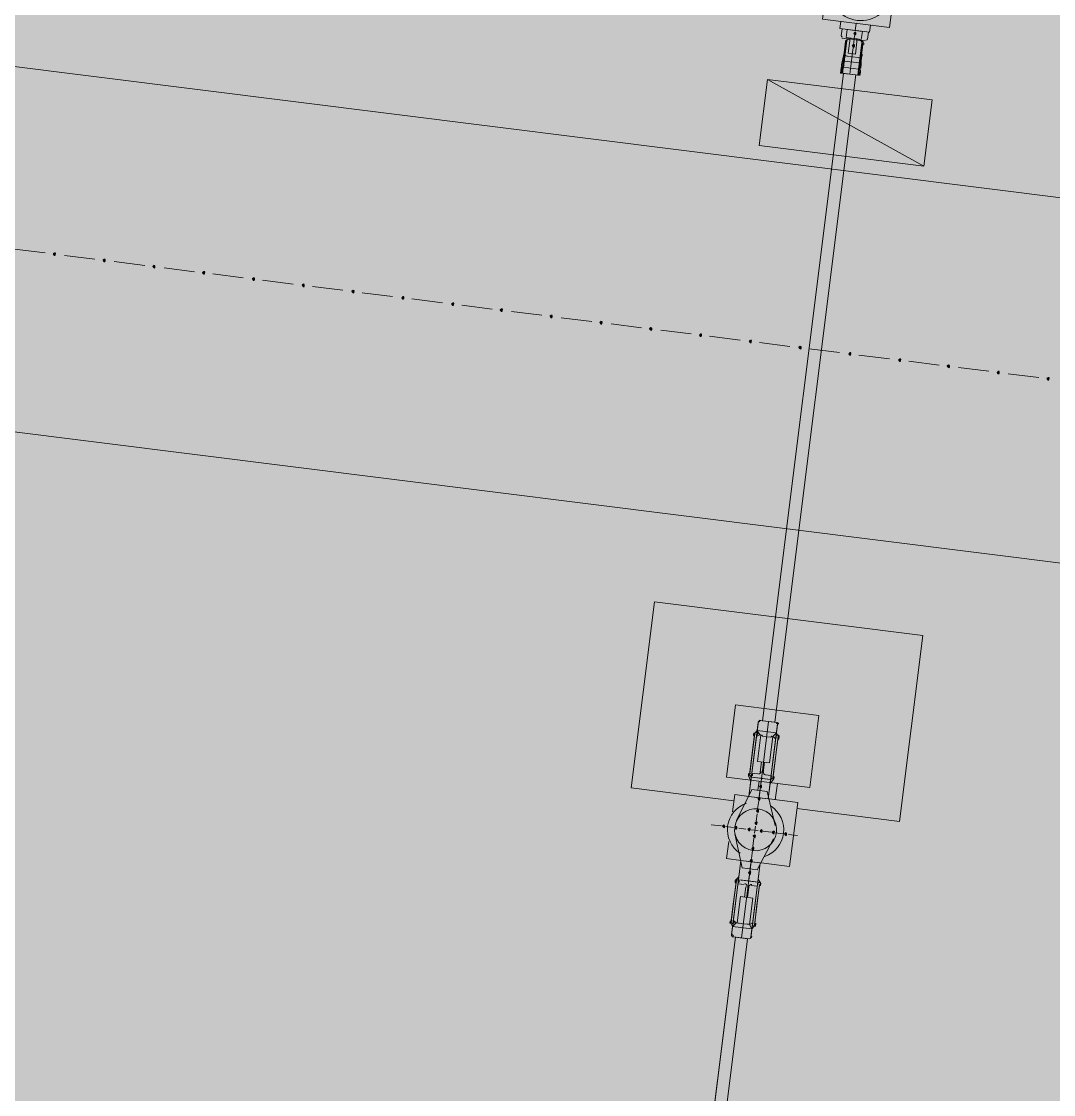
# Model space of a CAD drawing. Header units: metres. Extents: x -4 to 509425, y 7549 to 4732445.
# Drawn here: x 476002.26 to 476010.8, y 4719768.43 to 4719777.3 of the extents above; entities that cross this region are included whole.
import ezdxf

# ---------------------------------------------------------------- set-up
doc = ezdxf.new("R2010")
doc.units = ezdxf.units.M
doc.header["$LTSCALE"] = 0.01
doc.header["$MEASUREMENT"] = 0
doc.layers.get('0').update_dxf_attribs({"lineweight": 0})
doc.layers.add('_SUBESTACIÓN', color=1, linetype='Continuous')
doc.layers.add('SUBESTACION LA VID', color=253, linetype='Continuous')

# ---------------------------------------------------------------- blocks, each defined once
blk = doc.blocks.new('A$Cfff6051d')
at = {"layer": 'SUBESTACION LA VID', "transparency": 33554687}
h = blk.add_hatch(color=256, dxfattribs=at)
h.dxf.hatch_style = 2
h.paths.add_polyline_path([(476009.1625, 4719777.1967), (476009.1635, 4719777.2051), (476009.1551, 4719777.2062), (476009.1457, 4719777.1988), (476009.153, 4719777.1894), (476009.1614, 4719777.1883)])
h = blk.add_hatch(color=256, dxfattribs=at)
h.dxf.hatch_style = 2
h.paths.add_polyline_path([(476009.1499, 4719777.0959), (476009.1509, 4719777.1043), (476009.1425, 4719777.1054), (476009.1331, 4719777.098), (476009.1404, 4719777.0886), (476009.1488, 4719777.0875)])
h = blk.add_hatch(color=256, dxfattribs=at)
h.dxf.hatch_style = 2
h.paths.add_polyline_path([(476002.5431, 4719775.373), (476002.5442, 4719775.3814), (476002.5358, 4719775.3825), (476002.5263, 4719775.3751), (476002.5337, 4719775.3657), (476002.5421, 4719775.3646)])
h = blk.add_hatch(color=256, dxfattribs=at)
h.dxf.hatch_style = 2
h.paths.add_polyline_path([(476002.9547, 4719775.3214), (476002.9558, 4719775.3298), (476002.9474, 4719775.3309), (476002.9379, 4719775.3235), (476002.9453, 4719775.3141), (476002.9537, 4719775.313)])
h = blk.add_hatch(color=256, dxfattribs=at)
h.dxf.hatch_style = 2
h.paths.add_polyline_path([(476003.3663, 4719775.2698), (476003.3674, 4719775.2782), (476003.359, 4719775.2793), (476003.3495, 4719775.2719), (476003.3569, 4719775.2625), (476003.3653, 4719775.2614)])
h = blk.add_hatch(color=256, dxfattribs=at)
h.dxf.hatch_style = 2
h.paths.add_polyline_path([(476003.778, 4719775.2182), (476003.779, 4719775.2266), (476003.7706, 4719775.2277), (476003.7612, 4719775.2203), (476003.7685, 4719775.2109), (476003.7769, 4719775.2098)])
h = blk.add_hatch(color=256, dxfattribs=at)
h.dxf.hatch_style = 2
h.paths.add_polyline_path([(476004.1896, 4719775.1666), (476004.1906, 4719775.175), (476004.1822, 4719775.1761), (476004.1728, 4719775.1687), (476004.1801, 4719775.1593), (476004.1885, 4719775.1582)])
h = blk.add_hatch(color=256, dxfattribs=at)
h.dxf.hatch_style = 2
h.paths.add_polyline_path([(476004.6012, 4719775.115), (476004.6022, 4719775.1234), (476004.5938, 4719775.1244), (476004.5844, 4719775.1171), (476004.5917, 4719775.1076), (476004.6001, 4719775.1066)])
h = blk.add_hatch(color=256, dxfattribs=at)
h.dxf.hatch_style = 2
h.paths.add_polyline_path([(476005.0128, 4719775.0634), (476005.0139, 4719775.0718), (476005.0055, 4719775.0728), (476004.996, 4719775.0655), (476005.0034, 4719775.056), (476005.0118, 4719775.055)])
h = blk.add_hatch(color=256, dxfattribs=at)
h.dxf.hatch_style = 2
h.paths.add_polyline_path([(476005.4244, 4719775.0118), (476005.4255, 4719775.0202), (476005.4171, 4719775.0212), (476005.4076, 4719775.0139), (476005.415, 4719775.0044), (476005.4234, 4719775.0034)])
h = blk.add_hatch(color=256, dxfattribs=at)
h.dxf.hatch_style = 2
h.paths.add_polyline_path([(476005.836, 4719774.9602), (476005.8371, 4719774.9686), (476005.8287, 4719774.9696), (476005.8192, 4719774.9623), (476005.8266, 4719774.9528), (476005.835, 4719774.9518)])
h = blk.add_hatch(color=256, dxfattribs=at)
h.dxf.hatch_style = 2
h.paths.add_polyline_path([(476006.2393, 4719774.9096), (476006.2403, 4719774.918), (476006.2319, 4719774.9191), (476006.2225, 4719774.9117), (476006.2298, 4719774.9023), (476006.2382, 4719774.9012)])
h = blk.add_hatch(color=256, dxfattribs=at)
h.dxf.hatch_style = 2
h.paths.add_polyline_path([(476006.6509, 4719774.858), (476006.6519, 4719774.8664), (476006.6435, 4719774.8675), (476006.6341, 4719774.8601), (476006.6414, 4719774.8507), (476006.6498, 4719774.8496)])
h = blk.add_hatch(color=256, dxfattribs=at)
h.dxf.hatch_style = 2
h.paths.add_polyline_path([(476007.0625, 4719774.8064), (476007.0635, 4719774.8148), (476007.0551, 4719774.8159), (476007.0457, 4719774.8085), (476007.053, 4719774.7991), (476007.0614, 4719774.798)])
h = blk.add_hatch(color=256, dxfattribs=at)
h.dxf.hatch_style = 2
h.paths.add_polyline_path([(476007.4741, 4719774.7548), (476007.4752, 4719774.7632), (476007.4668, 4719774.7643), (476007.4573, 4719774.7569), (476007.4647, 4719774.7475), (476007.4731, 4719774.7464)])
h = blk.add_hatch(color=256, dxfattribs=at)
h.dxf.hatch_style = 2
h.paths.add_polyline_path([(476007.8857, 4719774.7032), (476007.8868, 4719774.7116), (476007.8784, 4719774.7127), (476007.8689, 4719774.7053), (476007.8763, 4719774.6959), (476007.8847, 4719774.6948)])
h = blk.add_hatch(color=256, dxfattribs=at)
h.dxf.hatch_style = 2
h.paths.add_polyline_path([(476008.2973, 4719774.6516), (476008.2984, 4719774.66), (476008.29, 4719774.6611), (476008.2805, 4719774.6537), (476008.2879, 4719774.6443), (476008.2963, 4719774.6432)])
h = blk.add_hatch(color=256, dxfattribs=at)
h.dxf.hatch_style = 2
h.paths.add_polyline_path([(476008.709, 4719774.6), (476008.71, 4719774.6084), (476008.7016, 4719774.6095), (476008.6922, 4719774.6021), (476008.6995, 4719774.5927), (476008.7079, 4719774.5916)])
h = blk.add_hatch(color=256, dxfattribs=at)
h.dxf.hatch_style = 2
h.paths.add_polyline_path([(476009.1206, 4719774.5484), (476009.1216, 4719774.5568), (476009.1132, 4719774.5579), (476009.1038, 4719774.5505), (476009.1111, 4719774.5411), (476009.1195, 4719774.54)])
h = blk.add_hatch(color=256, dxfattribs=at)
h.dxf.hatch_style = 2
h.paths.add_polyline_path([(476009.5322, 4719774.4968), (476009.5332, 4719774.5052), (476009.5248, 4719774.5062), (476009.5154, 4719774.4989), (476009.5227, 4719774.4894), (476009.5311, 4719774.4884)])
h = blk.add_hatch(color=256, dxfattribs=at)
h.dxf.hatch_style = 2
h.paths.add_polyline_path([(476009.9354, 4719774.4462), (476009.9365, 4719774.4546), (476009.9281, 4719774.4557), (476009.9186, 4719774.4484), (476009.926, 4719774.4389), (476009.9344, 4719774.4378)])
h = blk.add_hatch(color=256, dxfattribs=at)
h.dxf.hatch_style = 2
h.paths.add_polyline_path([(476010.347, 4719774.3946), (476010.3481, 4719774.403), (476010.3397, 4719774.4041), (476010.3302, 4719774.3967), (476010.3376, 4719774.3873), (476010.346, 4719774.3862)])
h = blk.add_hatch(color=256, dxfattribs=at)
h.dxf.hatch_style = 2
h.paths.add_polyline_path([(476010.7586, 4719774.343), (476010.7597, 4719774.3514), (476010.7513, 4719774.3525), (476010.7418, 4719774.3451), (476010.7492, 4719774.3357), (476010.7576, 4719774.3346)])
h = blk.add_hatch(color=256, dxfattribs=at)
h.dxf.hatch_style = 2
h.paths.add_polyline_path([(476008.3821, 4719770.9721), (476008.3832, 4719770.9805), (476008.3748, 4719770.9815), (476008.3653, 4719770.9742), (476008.3727, 4719770.9647), (476008.3811, 4719770.9637)])
h = blk.add_hatch(color=256, dxfattribs=at)
h.dxf.hatch_style = 2
h.paths.add_polyline_path([(476008.3695, 4719770.8713), (476008.3705, 4719770.8797), (476008.3621, 4719770.8807), (476008.3527, 4719770.8734), (476008.36, 4719770.8639), (476008.3684, 4719770.8629)])
h = blk.add_hatch(color=256, dxfattribs=at)
h.dxf.hatch_style = 2
h.paths.add_polyline_path([(476008.3568, 4719770.7705), (476008.3579, 4719770.7789), (476008.3495, 4719770.7799), (476008.34, 4719770.7726), (476008.3474, 4719770.7631), (476008.3558, 4719770.7621)])
h = blk.add_hatch(color=256, dxfattribs=at)
h.dxf.hatch_style = 2
h.paths.add_polyline_path([(476008.3442, 4719770.6696), (476008.3453, 4719770.678), (476008.3369, 4719770.6791), (476008.3274, 4719770.6718), (476008.3347, 4719770.6623), (476008.3431, 4719770.6612)])
h = blk.add_hatch(color=256, dxfattribs=at)
h.dxf.hatch_style = 2
h.paths.add_polyline_path([(476008.0764, 4719770.6435), (476008.0775, 4719770.6519), (476008.0691, 4719770.6529), (476008.0596, 4719770.6456), (476008.067, 4719770.6361), (476008.0754, 4719770.6351)])
h = blk.add_hatch(color=256, dxfattribs=at)
h.dxf.hatch_style = 2
h.paths.add_polyline_path([(476008.1772, 4719770.6309), (476008.1783, 4719770.6393), (476008.1699, 4719770.6403), (476008.1604, 4719770.633), (476008.1678, 4719770.6235), (476008.1762, 4719770.6225)])
h = blk.add_hatch(color=256, dxfattribs=at)
h.dxf.hatch_style = 2
h.paths.add_polyline_path([(476008.2864, 4719770.6172), (476008.2875, 4719770.6256), (476008.2791, 4719770.6266), (476008.2696, 4719770.6193), (476008.277, 4719770.6098), (476008.2854, 4719770.6088)])
h = blk.add_hatch(color=256, dxfattribs=at)
h.dxf.hatch_style = 2
h.paths.add_polyline_path([(476008.3872, 4719770.6045), (476008.3883, 4719770.6129), (476008.3799, 4719770.614), (476008.3704, 4719770.6066), (476008.3778, 4719770.5972), (476008.3862, 4719770.5961)])
h = blk.add_hatch(color=256, dxfattribs=at)
h.dxf.hatch_style = 2
h.paths.add_polyline_path([(476008.488, 4719770.5919), (476008.4891, 4719770.6003), (476008.4807, 4719770.6013), (476008.4712, 4719770.594), (476008.4786, 4719770.5845), (476008.487, 4719770.5835)])
h = blk.add_hatch(color=256, dxfattribs=at)
h.dxf.hatch_style = 2
h.paths.add_polyline_path([(476008.5888, 4719770.5793), (476008.5899, 4719770.5877), (476008.5815, 4719770.5887), (476008.572, 4719770.5814), (476008.5794, 4719770.5719), (476008.5878, 4719770.5709)])
h = blk.add_hatch(color=256, dxfattribs=at)
h.dxf.hatch_style = 2
h.paths.add_polyline_path([(476008.3305, 4719770.5604), (476008.3316, 4719770.5688), (476008.3232, 4719770.5699), (476008.3137, 4719770.5626), (476008.3211, 4719770.5531), (476008.3295, 4719770.552)])
h = blk.add_hatch(color=256, dxfattribs=at)
h.dxf.hatch_style = 2
h.paths.add_polyline_path([(476008.3179, 4719770.4596), (476008.3189, 4719770.468), (476008.3105, 4719770.4691), (476008.3011, 4719770.4617), (476008.3084, 4719770.4523), (476008.3168, 4719770.4512)])
h = blk.add_hatch(color=256, dxfattribs=at)
h.dxf.hatch_style = 2
h.paths.add_polyline_path([(476008.3052, 4719770.3588), (476008.3063, 4719770.3672), (476008.2979, 4719770.3683), (476008.2884, 4719770.3609), (476008.2958, 4719770.3515), (476008.3042, 4719770.3504)])
h = blk.add_hatch(color=256, dxfattribs=at)
h.dxf.hatch_style = 2
h.paths.add_polyline_path([(476008.2926, 4719770.258), (476008.2936, 4719770.2664), (476008.2852, 4719770.2675), (476008.2758, 4719770.2601), (476008.2831, 4719770.2507), (476008.2915, 4719770.2496)])
at = {"layer": 'SUBESTACION LA VID', "lineweight": 15}
for p, q in [((476076.4761, 4719767.6143), (475978.9986, 4719779.835)), ((476009.0386, 4719777.2976), (476009.0312, 4719777.2388)), ((476009.0312, 4719777.2388), (476009.2749, 4719777.2082)), ((476009.048, 4719777.2367), (476009.0407, 4719777.1779)), ((476009.1573, 4719777.223), (476009.1646, 4719777.2818)), ((476009.1657, 4719777.2902), (476009.1657, 4719777.2902)), ((476009.2822, 4719777.267), (476009.2749, 4719777.2082)), ((476009.3001, 4719777.2733), (476009.3001, 4719777.2733)), ((476009.4345, 4719777.2565), (476009.4345, 4719777.2565)), ((476009.047, 4719777.16), (476009.1142, 4719777.1516)), ((476009.1982, 4719777.141), (476009.1058, 4719777.1526)), ((476009.1152, 4719777.16), (476009.174, 4719777.1526)), ((476009.1446, 4719777.1222), (476009.152, 4719777.181)), ((476009.2665, 4719777.2093), (476009.2591, 4719777.1505)), ((476009.0764, 4719777.1222), (476009.0658, 4719777.0382)), ((476009.132, 4719777.0214), (476009.1393, 4719777.0802)), ((476009.173, 4719777.1442), (476009.2402, 4719777.1358)), ((476009.2086, 4719777.0203), (476009.2192, 4719777.1043)), ((476009.0879, 4719777.0098), (476009.1803, 4719776.9982)), ((476009.0406, 4719776.9048), (476009.0385, 4719776.888)), ((476009.0469, 4719776.9552), (476009.0448, 4719776.9384)), ((476009.0595, 4719776.9195), (476009.1855, 4719776.9037)), ((476009.1855, 4719776.9037), (476009.0595, 4719776.9195)), ((476009.1918, 4719776.9541), (476009.0658, 4719776.9699)), ((476009.1981, 4719776.868), (476009.2002, 4719776.8848)), ((476009.2044, 4719776.9184), (476009.2065, 4719776.9352)), ((476076.1032, 4719764.6406), (475978.6258, 4719776.8613)), ((476009.0616, 4719776.8681), (476008.3907, 4719771.5171)), ((476008.4325, 4719776.8189), (476009.7249, 4719776.1023)), ((476009.1624, 4719776.8554), (476008.4915, 4719771.5044)), ((476009.0532, 4719776.8691), (476009.1792, 4719776.8533)), ((476002.4591, 4719775.3835), (476002.2071, 4719775.4151)), ((476002.8707, 4719775.3319), (476002.6187, 4719775.3635)), ((476003.2823, 4719775.2803), (476003.0303, 4719775.3119)), ((476003.694, 4719775.2287), (476003.4419, 4719775.2603)), ((476004.0972, 4719775.1782), (476003.8452, 4719775.2098)), ((476004.5088, 4719775.1266), (476004.2568, 4719775.1582)), ((476004.9204, 4719775.075), (476004.6684, 4719775.1066)), ((476005.332, 4719775.0234), (476005.08, 4719775.055)), ((476005.7436, 4719774.9718), (476005.4916, 4719775.0034)), ((476006.1553, 4719774.9202), (476005.9032, 4719774.9518)), ((476006.5669, 4719774.8686), (476006.3149, 4719774.9002)), ((476006.9785, 4719774.817), (476006.7265, 4719774.8485)), ((476007.3901, 4719774.7653), (476007.1381, 4719774.7969)), ((476007.8017, 4719774.7137), (476007.5497, 4719774.7453)), ((476008.2049, 4719774.6632), (476007.9529, 4719774.6948)), ((476008.6166, 4719774.6116), (476008.3645, 4719774.6432)), ((476009.0282, 4719774.56), (476008.7762, 4719774.5916)), ((476009.4398, 4719774.5084), (476009.1878, 4719774.54)), ((476009.8514, 4719774.4568), (476009.5994, 4719774.4884)), ((476010.263, 4719774.4052), (476010.011, 4719774.4368)), ((476010.6746, 4719774.3536), (476010.4226, 4719774.3852)), ((476008.3739, 4719771.5192), (476008.5083, 4719771.5023)), ((476008.2834, 4719771.0698), (476008.3256, 4719771.4058)), ((476008.3424, 4719771.4037), (476008.3002, 4719771.0677)), ((476008.3266, 4719771.4142), (476008.3466, 4719771.4373)), ((476008.3403, 4719771.3869), (476008.3676, 4719771.4005)), ((476008.502, 4719771.3837), (476008.4598, 4719771.0476)), ((476008.4999, 4719771.3669), (476008.4768, 4719771.3868)), ((476008.4766, 4719771.0455), (476008.5188, 4719771.3816)), ((476008.3717, 4719771.0928), (476008.3822, 4719771.1768)), ((476008.3969, 4719771.0897), (476008.4074, 4719771.1737)), ((476008.274, 4719771.0624), (476008.2939, 4719771.0173)), ((476008.3769, 4719770.9983), (476008.3842, 4719771.0571)), ((476008.484, 4719771.0361), (476008.4535, 4719770.9972)), ((476008.3023, 4719770.9479), (476008.1762, 4719770.6907)), ((476008.4283, 4719770.9321), (476008.3023, 4719770.9479)), ((476008.3622, 4719771.0172), (476008.3527, 4719770.9416)), ((476008.3632, 4719770.8891), (476008.3716, 4719770.9563)), ((476008.5134, 4719770.9983), (476008.4965, 4719770.8639)), ((476008.3505, 4719770.7883), (476008.359, 4719770.8555)), ((476008.4283, 4719770.9321), (476008.4954, 4719770.6507)), ((476008.3379, 4719770.6875), (476008.3453, 4719770.7463)), ((476008.0512, 4719770.6467), (476007.9672, 4719770.6572)), ((476008.152, 4719770.634), (476008.0848, 4719770.6424)), ((476008.2528, 4719770.6214), (476008.194, 4719770.6288)), ((476008.3536, 4719770.6087), (476008.2948, 4719770.6161)), ((476008.3253, 4719770.5867), (476008.3326, 4719770.6455)), ((476008.4628, 4719770.5951), (476008.3956, 4719770.6035)), ((476008.5636, 4719770.5824), (476008.4964, 4719770.5908)), ((476008.2212, 4719770.3011), (476008.1625, 4719770.5815)), ((476008.3116, 4719770.4775), (476008.32, 4719770.5447)), ((476008.3472, 4719770.2853), (476008.4817, 4719770.5415)), ((476008.6812, 4719770.5677), (476008.6056, 4719770.5771)), ((476008.2989, 4719770.3767), (476008.3074, 4719770.4439)), ((476008.2863, 4719770.2759), (476008.2947, 4719770.3431)), ((476008.3472, 4719770.2853), (476008.2212, 4719770.3011)), ((476008.2737, 4719770.1751), (476008.281, 4719770.2339)), ((476008.1729, 4719770.1877), (476008.1307, 4719769.8517)), ((476008.1475, 4719769.8496), (476008.1897, 4719770.1856)), ((476008.1655, 4719770.1972), (476008.1949, 4719770.2276)), ((476008.2526, 4719770.1436), (476008.2421, 4719770.0596)), ((476008.2778, 4719770.1404), (476008.2673, 4719770.0564)), ((476008.3071, 4719769.8296), (476008.3493, 4719770.1656)), ((476008.3661, 4719770.1635), (476008.3239, 4719769.8275)), ((476008.3755, 4719770.1708), (476008.3545, 4719770.2076)), ((476008.1496, 4719769.8664), (476008.1727, 4719769.8464)), ((476008.3092, 4719769.8464), (476008.2819, 4719769.8327)), ((476008.3229, 4719769.8191), (476008.3029, 4719769.796)), ((476008.1664, 4719769.7278), (476007.8694, 4719767.3589)), ((476008.2672, 4719769.7151), (476007.9702, 4719767.3462)), ((476008.284, 4719769.713), (476008.1496, 4719769.7299))]:
    blk.add_line(p, q, dxfattribs=at)
at = {"layer": 'SUBESTACION LA VID', "lineweight": 0}
for p, q in [((476009.0879, 4719777.1463), (476009.0532, 4719776.8691)), ((476009.0869, 4719777.1379), (476009.0595, 4719776.9195)), ((476009.2139, 4719777.1305), (476009.1792, 4719776.8533)), ((476009.2086, 4719777.0203), (476009.1949, 4719776.9111)), ((476009.0427, 4719776.9216), (476009.0364, 4719776.8712)), ((476009.0416, 4719776.9132), (476009.0374, 4719776.8796)), ((476009.0479, 4719776.9636), (476009.0437, 4719776.93)), ((476009.0479, 4719776.9636), (476009.0437, 4719776.93)), ((476009.0479, 4719776.9636), (476009.0437, 4719776.93)), ((476009.0479, 4719776.9636), (476009.0437, 4719776.93)), ((476009.0479, 4719776.9636), (476009.0437, 4719776.93)), ((476009.1939, 4719776.9027), (476009.1876, 4719776.8523)), ((476009.2012, 4719776.8932), (476009.196, 4719776.8512)), ((476009.2012, 4719776.8932), (476009.197, 4719776.8596)), ((476009.0616, 4719776.8681), (476009.1624, 4719776.8554)), ((476008.4535, 4719770.9972), (476008.5146, 4719771.4845)), ((476008.3161, 4719771.3984), (476008.3182, 4719771.4152)), ((476008.3161, 4719771.3984), (476008.3172, 4719771.4068)), ((476008.3161, 4719771.3984), (476008.3172, 4719771.4068)), ((476008.3235, 4719771.389), (476008.3266, 4719771.4142)), ((476008.3235, 4719771.389), (476008.3266, 4719771.4142)), ((476008.3235, 4719771.389), (476008.3266, 4719771.4142)), ((476008.5167, 4719771.3648), (476008.5282, 4719771.3889)), ((476008.5251, 4719771.3637), (476008.5282, 4719771.3889)), ((476008.5251, 4719771.3637), (476008.5282, 4719771.3889)), ((476008.5261, 4719771.3721), (476008.5282, 4719771.3889)), ((476008.5272, 4719771.3805), (476008.5272, 4719771.3805)), ((476008.274, 4719771.0624), (476008.2761, 4719771.0792)), ((476008.274, 4719771.0624), (476008.275, 4719771.0708)), ((476008.484, 4719771.0361), (476008.4861, 4719771.0529)), ((476008.484, 4719771.0361), (476008.4861, 4719771.0529)), ((476008.484, 4719771.0361), (476008.485, 4719771.0445)), ((476008.1949, 4719770.2276), (476008.1349, 4719769.7488)), ((476008.1655, 4719770.1972), (476008.1645, 4719770.1888)), ((476008.1655, 4719770.1972), (476008.1718, 4719770.1793)), ((476008.1655, 4719770.1972), (476008.1718, 4719770.1793)), ((476008.3755, 4719770.1708), (476008.3734, 4719770.154)), ((476008.3755, 4719770.1708), (476008.3745, 4719770.1624)), ((476008.1234, 4719769.8612), (476008.1213, 4719769.8444)), ((476008.1223, 4719769.8528), (476008.1223, 4719769.8528)), ((476008.1318, 4719769.8601), (476008.1297, 4719769.8433)), ((476008.326, 4719769.8443), (476008.3313, 4719769.818)), ((476008.3344, 4719769.8432), (476008.3313, 4719769.818)), ((476008.3334, 4719769.8348), (476008.3313, 4719769.818)), ((476008.3334, 4719769.8348), (476008.3323, 4719769.8264)), ((476008.3334, 4719769.8348), (476008.3323, 4719769.8264)), ((476008.1664, 4719769.7278), (476008.2672, 4719769.7151))]:
    blk.add_line(p, q, dxfattribs=at)
at = {"layer": 'SUBESTACION LA VID', "lineweight": 15}
for points in [[(476009.5113, 4719777.8014), (476009.4418, 4719777.247), (476008.8874, 4719777.3165), (476008.9569, 4719777.8709), (476009.5113, 4719777.8014)], [(476009.0764, 4719777.1222), (476009.0774, 4719777.1306), (476009.0785, 4719777.139), (476009.0879, 4719777.1463), (476009.0963, 4719777.1453), (476009.0974, 4719777.1537), (476009.1058, 4719777.1526), (476009.1478, 4719777.1474), (476009.112, 4719776.8618), (476009.0532, 4719776.8691), (476009.0448, 4719776.8702), (476009.0364, 4719776.8712), (476009.0374, 4719776.8796), (476009.0385, 4719776.888), (476009.0406, 4719776.9048), (476009.0416, 4719776.9132), (476009.0427, 4719776.9216), (476009.0511, 4719776.9206), (476009.0595, 4719776.9195), (476009.0511, 4719776.9206), (476009.0437, 4719776.93), (476009.0448, 4719776.9384), (476009.0469, 4719776.9552), (476009.0479, 4719776.9636), (476009.0658, 4719777.0382), (476009.0764, 4719777.1222)], [(476009.0816, 4719777.1642), (476009.09, 4719777.2314), (476009.2161, 4719777.2156), (476009.2076, 4719777.1484), (476009.0816, 4719777.1642)], [(476009.1152, 4719777.16), (476009.0994, 4719777.034), (476009.1582, 4719777.0266), (476009.174, 4719777.1526)], [(476009.2192, 4719777.1043), (476009.2202, 4719777.1127), (476009.2129, 4719777.1221), (476009.2139, 4719777.1305), (476009.2055, 4719777.1316), (476009.2066, 4719777.14), (476009.1982, 4719777.141), (476009.1478, 4719777.1474), (476009.112, 4719776.8618), (476009.1792, 4719776.8533), (476009.1876, 4719776.8523), (476009.197, 4719776.8596), (476009.1981, 4719776.868), (476009.2002, 4719776.8848), (476009.2012, 4719776.8932), (476009.1939, 4719776.9027), (476009.1855, 4719776.9037), (476009.1939, 4719776.9027), (476009.1949, 4719776.9111), (476009.2033, 4719776.91), (476009.2044, 4719776.9184), (476009.2065, 4719776.9352), (476009.2076, 4719776.9436), (476009.2086, 4719777.0203), (476009.2192, 4719777.1043)], [(476009.7934, 4719776.6483), (476008.4325, 4719776.8189), (476008.3641, 4719776.2729), (476009.7249, 4719776.1023), (476009.7934, 4719776.6483)], [(476009.0616, 4719776.8681), (476009.1624, 4719776.8554), (476008.4915, 4719771.5044), (476008.3907, 4719771.5171), (476009.0616, 4719776.8681)], [(476008.675, 4719770.7903), (476009.5235, 4719770.6839), (476009.7162, 4719772.2212), (476007.4985, 4719772.4992), (476007.3058, 4719770.962), (476008.1542, 4719770.8556)], [(476008.857, 4719771.561), (476008.1681, 4719771.6474), (476008.0934, 4719771.0509), (476008.7822, 4719770.9646), (476008.857, 4719771.561)], [(476008.4411, 4719771.5107), (476008.3739, 4719771.5192), (476008.3655, 4719771.5202), (476008.3645, 4719771.5118), (476008.3561, 4719771.5129), (476008.355, 4719771.5045), (476008.3466, 4719771.4373), (476008.3266, 4719771.4142), (476008.3182, 4719771.4152), (476008.3172, 4719771.4068), (476008.3161, 4719771.3984), (476008.3235, 4719771.389), (476008.3045, 4719771.2378), (476008.2845, 4719771.0782), (476008.2761, 4719771.0792), (476008.275, 4719771.0708), (476008.274, 4719771.0624), (476008.2939, 4719771.0173), (476008.2781, 4719770.8912), (476008.3621, 4719770.8807), (476008.4411, 4719771.5107)], [(476008.5146, 4719771.4845), (476008.5062, 4719771.4173), (476008.3466, 4719771.4373), (476008.355, 4719771.5045)], [(476008.4411, 4719771.5107), (476008.5083, 4719771.5023), (476008.5073, 4719771.4939), (476008.5157, 4719771.4929), (476008.5146, 4719771.4845), (476008.5062, 4719771.4173), (476008.5198, 4719771.39), (476008.5282, 4719771.3889), (476008.5272, 4719771.3805), (476008.5261, 4719771.3721), (476008.5251, 4719771.3637), (476008.5167, 4719771.3648), (476008.4977, 4719771.2135), (476008.4777, 4719771.0539), (476008.4861, 4719771.0529), (476008.485, 4719771.0445), (476008.484, 4719771.0361), (476008.4535, 4719770.9972), (476008.4377, 4719770.8712), (476008.3621, 4719770.8807), (476008.4411, 4719771.5107)], [(476008.3466, 4719771.4373), (476008.3676, 4719771.4005), (476008.376, 4719771.3995), (476008.3844, 4719771.3984), (476008.3917, 4719771.3889), (476008.4253, 4719771.3847), (476008.4589, 4719771.3805), (476008.4684, 4719771.3879), (476008.4768, 4719771.3868), (476008.5062, 4719771.4173), (476008.5198, 4719771.39)], [(476008.376, 4719771.3995), (476008.3486, 4719771.181), (476008.4494, 4719771.1684), (476008.4768, 4719771.3868)], [(476008.2781, 4719770.8912), (476008.2981, 4719771.0509), (476008.4577, 4719771.0308), (476008.4377, 4719770.8712), (476008.2781, 4719770.8912)], [(476008.2813, 4719771.053), (476008.3233, 4719771.0477), (476008.3737, 4719771.0414)], [(476008.3023, 4719771.0845), (476008.3275, 4719771.0813), (476008.3527, 4719771.0781)], [(476008.4661, 4719771.0298), (476008.4325, 4719771.034), (476008.3737, 4719771.0414)], [(476008.462, 4719771.0644), (476008.4368, 4719771.0676), (476008.4115, 4719771.0708)], [(476008.2781, 4719770.8912), (476008.1605, 4719770.906), (476008.1426, 4719770.7632)], [(476008.3798, 4719770.341), (476008.615, 4719770.3115), (476008.6813, 4719770.8407), (476008.4461, 4719770.8702)], [(476008.1121, 4719770.5196), (476008.0942, 4719770.3768), (476008.2118, 4719770.362)], [(476008.2168, 4719769.7215), (476008.1496, 4719769.7299), (476008.1412, 4719769.7309), (476008.1338, 4719769.7404), (476008.1349, 4719769.7488), (476008.1433, 4719769.816), (476008.1297, 4719769.8433), (476008.1213, 4719769.8444), (476008.1223, 4719769.8528), (476008.1234, 4719769.8612), (476008.1318, 4719769.8601), (476008.1328, 4719769.8685), (476008.1518, 4719770.0197), (476008.1718, 4719770.1793), (476008.1634, 4719770.1804), (476008.1645, 4719770.1888), (476008.1655, 4719770.1972), (476008.1949, 4719770.2276), (476008.2118, 4719770.362), (476008.2958, 4719770.3515), (476008.2168, 4719769.7215)], [(476008.3714, 4719770.342), (476008.3514, 4719770.1824), (476008.1918, 4719770.2024), (476008.2118, 4719770.362), (476008.3714, 4719770.342)], [(476008.2168, 4719769.7215), (476008.284, 4719769.713), (476008.2934, 4719769.7204), (476008.2945, 4719769.7288), (476008.3029, 4719769.796), (476008.3229, 4719769.8191), (476008.3313, 4719769.818), (476008.3323, 4719769.8264), (476008.3334, 4719769.8348), (476008.326, 4719769.8443), (476008.345, 4719769.9955), (476008.365, 4719770.1551), (476008.3734, 4719770.154), (476008.3745, 4719770.1624), (476008.3755, 4719770.1708), (476008.3545, 4719770.2076), (476008.3714, 4719770.342), (476008.2958, 4719770.3515), (476008.2168, 4719769.7215)], [(476008.1876, 4719770.1688), (476008.2128, 4719770.1657), (476008.238, 4719770.1625)], [(476008.1918, 4719770.2024), (476008.2254, 4719770.1982), (476008.2758, 4719770.1919)], [(476008.3682, 4719770.1803), (476008.3346, 4719770.1845), (476008.2758, 4719770.1919)], [(476008.3472, 4719770.1488), (476008.322, 4719770.152), (476008.2968, 4719770.1551)], [(476008.2819, 4719769.8327), (476008.3093, 4719770.0512), (476008.2085, 4719770.0638), (476008.1811, 4719769.8454)], [(476008.3029, 4719769.796), (476008.2819, 4719769.8327), (476008.2735, 4719769.8338), (476008.2651, 4719769.8349), (476008.2315, 4719769.8391), (476008.1979, 4719769.8433), (476008.1895, 4719769.8443), (476008.1811, 4719769.8454), (476008.1727, 4719769.8464), (476008.1433, 4719769.816), (476008.1297, 4719769.8433)], [(476008.1349, 4719769.7488), (476008.1433, 4719769.816), (476008.3029, 4719769.796), (476008.2945, 4719769.7288)], [(476008.1664, 4719769.7278), (476008.2672, 4719769.7151), (476007.9702, 4719767.3462), (476007.8694, 4719767.3589), (476008.1664, 4719769.7278)]]:
    blk.add_lwpolyline(points, dxfattribs=at)
at = {"layer": 'SUBESTACION LA VID'}
for points in [[(476009.1625, 4719777.1967), (476009.1635, 4719777.2051), (476009.1551, 4719777.2062), (476009.1457, 4719777.1988), (476009.153, 4719777.1894), (476009.1614, 4719777.1883)], [(476009.1499, 4719777.0959), (476009.1509, 4719777.1043), (476009.1425, 4719777.1054), (476009.1331, 4719777.098), (476009.1404, 4719777.0886), (476009.1488, 4719777.0875)], [(476002.5431, 4719775.373), (476002.5442, 4719775.3814), (476002.5358, 4719775.3825), (476002.5263, 4719775.3751), (476002.5337, 4719775.3657), (476002.5421, 4719775.3646)], [(476002.9547, 4719775.3214), (476002.9558, 4719775.3298), (476002.9474, 4719775.3309), (476002.9379, 4719775.3235), (476002.9453, 4719775.3141), (476002.9537, 4719775.313)], [(476003.3663, 4719775.2698), (476003.3674, 4719775.2782), (476003.359, 4719775.2793), (476003.3495, 4719775.2719), (476003.3569, 4719775.2625), (476003.3653, 4719775.2614)], [(476003.778, 4719775.2182), (476003.779, 4719775.2266), (476003.7706, 4719775.2277), (476003.7612, 4719775.2203), (476003.7685, 4719775.2109), (476003.7769, 4719775.2098)], [(476004.1896, 4719775.1666), (476004.1906, 4719775.175), (476004.1822, 4719775.1761), (476004.1728, 4719775.1687), (476004.1801, 4719775.1593), (476004.1885, 4719775.1582)], [(476004.6012, 4719775.115), (476004.6022, 4719775.1234), (476004.5938, 4719775.1244), (476004.5844, 4719775.1171), (476004.5917, 4719775.1076), (476004.6001, 4719775.1066)], [(476005.0128, 4719775.0634), (476005.0139, 4719775.0718), (476005.0055, 4719775.0728), (476004.996, 4719775.0655), (476005.0034, 4719775.056), (476005.0118, 4719775.055)], [(476005.4244, 4719775.0118), (476005.4255, 4719775.0202), (476005.4171, 4719775.0212), (476005.4076, 4719775.0139), (476005.415, 4719775.0044), (476005.4234, 4719775.0034)], [(476005.836, 4719774.9602), (476005.8371, 4719774.9686), (476005.8287, 4719774.9696), (476005.8192, 4719774.9623), (476005.8266, 4719774.9528), (476005.835, 4719774.9518)], [(476006.2393, 4719774.9096), (476006.2403, 4719774.918), (476006.2319, 4719774.9191), (476006.2225, 4719774.9117), (476006.2298, 4719774.9023), (476006.2382, 4719774.9012)], [(476006.6509, 4719774.858), (476006.6519, 4719774.8664), (476006.6435, 4719774.8675), (476006.6341, 4719774.8601), (476006.6414, 4719774.8507), (476006.6498, 4719774.8496)], [(476007.0625, 4719774.8064), (476007.0635, 4719774.8148), (476007.0551, 4719774.8159), (476007.0457, 4719774.8085), (476007.053, 4719774.7991), (476007.0614, 4719774.798)], [(476007.4741, 4719774.7548), (476007.4752, 4719774.7632), (476007.4668, 4719774.7643), (476007.4573, 4719774.7569), (476007.4647, 4719774.7475), (476007.4731, 4719774.7464)], [(476007.8857, 4719774.7032), (476007.8868, 4719774.7116), (476007.8784, 4719774.7127), (476007.8689, 4719774.7053), (476007.8763, 4719774.6959), (476007.8847, 4719774.6948)], [(476008.2973, 4719774.6516), (476008.2984, 4719774.66), (476008.29, 4719774.6611), (476008.2805, 4719774.6537), (476008.2879, 4719774.6443), (476008.2963, 4719774.6432)], [(476008.709, 4719774.6), (476008.71, 4719774.6084), (476008.7016, 4719774.6095), (476008.6922, 4719774.6021), (476008.6995, 4719774.5927), (476008.7079, 4719774.5916)], [(476009.1206, 4719774.5484), (476009.1216, 4719774.5568), (476009.1132, 4719774.5579), (476009.1038, 4719774.5505), (476009.1111, 4719774.5411), (476009.1195, 4719774.54)], [(476009.5322, 4719774.4968), (476009.5332, 4719774.5052), (476009.5248, 4719774.5062), (476009.5154, 4719774.4989), (476009.5227, 4719774.4894), (476009.5311, 4719774.4884)], [(476009.9354, 4719774.4462), (476009.9365, 4719774.4546), (476009.9281, 4719774.4557), (476009.9186, 4719774.4484), (476009.926, 4719774.4389), (476009.9344, 4719774.4378)], [(476010.347, 4719774.3946), (476010.3481, 4719774.403), (476010.3397, 4719774.4041), (476010.3302, 4719774.3967), (476010.3376, 4719774.3873), (476010.346, 4719774.3862)], [(476010.7586, 4719774.343), (476010.7597, 4719774.3514), (476010.7513, 4719774.3525), (476010.7418, 4719774.3451), (476010.7492, 4719774.3357), (476010.7576, 4719774.3346)], [(476008.3821, 4719770.9721), (476008.3832, 4719770.9805), (476008.3748, 4719770.9815), (476008.3653, 4719770.9742), (476008.3727, 4719770.9647), (476008.3811, 4719770.9637)], [(476008.3695, 4719770.8713), (476008.3705, 4719770.8797), (476008.3621, 4719770.8807), (476008.3527, 4719770.8734), (476008.36, 4719770.8639), (476008.3684, 4719770.8629)], [(476008.3568, 4719770.7705), (476008.3579, 4719770.7789), (476008.3495, 4719770.7799), (476008.34, 4719770.7726), (476008.3474, 4719770.7631), (476008.3558, 4719770.7621)], [(476008.3442, 4719770.6696), (476008.3453, 4719770.678), (476008.3369, 4719770.6791), (476008.3274, 4719770.6718), (476008.3347, 4719770.6623), (476008.3431, 4719770.6612)], [(476008.0764, 4719770.6435), (476008.0775, 4719770.6519), (476008.0691, 4719770.6529), (476008.0596, 4719770.6456), (476008.067, 4719770.6361), (476008.0754, 4719770.6351)], [(476008.1772, 4719770.6309), (476008.1783, 4719770.6393), (476008.1699, 4719770.6403), (476008.1604, 4719770.633), (476008.1678, 4719770.6235), (476008.1762, 4719770.6225)], [(476008.2864, 4719770.6172), (476008.2875, 4719770.6256), (476008.2791, 4719770.6266), (476008.2696, 4719770.6193), (476008.277, 4719770.6098), (476008.2854, 4719770.6088)], [(476008.3872, 4719770.6045), (476008.3883, 4719770.6129), (476008.3799, 4719770.614), (476008.3704, 4719770.6066), (476008.3778, 4719770.5972), (476008.3862, 4719770.5961)], [(476008.488, 4719770.5919), (476008.4891, 4719770.6003), (476008.4807, 4719770.6013), (476008.4712, 4719770.594), (476008.4786, 4719770.5845), (476008.487, 4719770.5835)], [(476008.5888, 4719770.5793), (476008.5899, 4719770.5877), (476008.5815, 4719770.5887), (476008.572, 4719770.5814), (476008.5794, 4719770.5719), (476008.5878, 4719770.5709)], [(476008.3305, 4719770.5604), (476008.3316, 4719770.5688), (476008.3232, 4719770.5699), (476008.3137, 4719770.5626), (476008.3211, 4719770.5531), (476008.3295, 4719770.552)], [(476008.3179, 4719770.4596), (476008.3189, 4719770.468), (476008.3105, 4719770.4691), (476008.3011, 4719770.4617), (476008.3084, 4719770.4523), (476008.3168, 4719770.4512)], [(476008.3052, 4719770.3588), (476008.3063, 4719770.3672), (476008.2979, 4719770.3683), (476008.2884, 4719770.3609), (476008.2958, 4719770.3515), (476008.3042, 4719770.3504)], [(476008.2926, 4719770.258), (476008.2936, 4719770.2664), (476008.2852, 4719770.2675), (476008.2758, 4719770.2601), (476008.2831, 4719770.2507), (476008.2915, 4719770.2496)]]:
    blk.add_lwpolyline(points, close=True, dxfattribs=at)
at = {"layer": 'SUBESTACION LA VID', "lineweight": 0}
for points in [[(476009.1625, 4719777.1967), (476009.1635, 4719777.2051), (476009.1551, 4719777.2062), (476009.1457, 4719777.1988), (476009.153, 4719777.1894), (476009.1614, 4719777.1883)], [(476009.1499, 4719777.0959), (476009.1509, 4719777.1043), (476009.1425, 4719777.1054), (476009.1331, 4719777.098), (476009.1404, 4719777.0886), (476009.1488, 4719777.0875)], [(476002.5431, 4719775.373), (476002.5442, 4719775.3814), (476002.5358, 4719775.3825), (476002.5263, 4719775.3751), (476002.5337, 4719775.3657), (476002.5421, 4719775.3646)], [(476002.9547, 4719775.3214), (476002.9558, 4719775.3298), (476002.9474, 4719775.3309), (476002.9379, 4719775.3235), (476002.9453, 4719775.3141), (476002.9537, 4719775.313)], [(476003.3663, 4719775.2698), (476003.3674, 4719775.2782), (476003.359, 4719775.2793), (476003.3495, 4719775.2719), (476003.3569, 4719775.2625), (476003.3653, 4719775.2614)], [(476003.778, 4719775.2182), (476003.779, 4719775.2266), (476003.7706, 4719775.2277), (476003.7612, 4719775.2203), (476003.7685, 4719775.2109), (476003.7769, 4719775.2098)], [(476004.1896, 4719775.1666), (476004.1906, 4719775.175), (476004.1822, 4719775.1761), (476004.1728, 4719775.1687), (476004.1801, 4719775.1593), (476004.1885, 4719775.1582)], [(476004.6012, 4719775.115), (476004.6022, 4719775.1234), (476004.5938, 4719775.1244), (476004.5844, 4719775.1171), (476004.5917, 4719775.1076), (476004.6001, 4719775.1066)], [(476005.0128, 4719775.0634), (476005.0139, 4719775.0718), (476005.0055, 4719775.0728), (476004.996, 4719775.0655), (476005.0034, 4719775.056), (476005.0118, 4719775.055)], [(476005.4244, 4719775.0118), (476005.4255, 4719775.0202), (476005.4171, 4719775.0212), (476005.4076, 4719775.0139), (476005.415, 4719775.0044), (476005.4234, 4719775.0034)], [(476005.836, 4719774.9602), (476005.8371, 4719774.9686), (476005.8287, 4719774.9696), (476005.8192, 4719774.9623), (476005.8266, 4719774.9528), (476005.835, 4719774.9518)], [(476006.2393, 4719774.9096), (476006.2403, 4719774.918), (476006.2319, 4719774.9191), (476006.2225, 4719774.9117), (476006.2298, 4719774.9023), (476006.2382, 4719774.9012)], [(476006.6509, 4719774.858), (476006.6519, 4719774.8664), (476006.6435, 4719774.8675), (476006.6341, 4719774.8601), (476006.6414, 4719774.8507), (476006.6498, 4719774.8496)], [(476007.0625, 4719774.8064), (476007.0635, 4719774.8148), (476007.0551, 4719774.8159), (476007.0457, 4719774.8085), (476007.053, 4719774.7991), (476007.0614, 4719774.798)], [(476007.4741, 4719774.7548), (476007.4752, 4719774.7632), (476007.4668, 4719774.7643), (476007.4573, 4719774.7569), (476007.4647, 4719774.7475), (476007.4731, 4719774.7464)], [(476007.8857, 4719774.7032), (476007.8868, 4719774.7116), (476007.8784, 4719774.7127), (476007.8689, 4719774.7053), (476007.8763, 4719774.6959), (476007.8847, 4719774.6948)], [(476008.2973, 4719774.6516), (476008.2984, 4719774.66), (476008.29, 4719774.6611), (476008.2805, 4719774.6537), (476008.2879, 4719774.6443), (476008.2963, 4719774.6432)], [(476008.709, 4719774.6), (476008.71, 4719774.6084), (476008.7016, 4719774.6095), (476008.6922, 4719774.6021), (476008.6995, 4719774.5927), (476008.7079, 4719774.5916)], [(476009.1206, 4719774.5484), (476009.1216, 4719774.5568), (476009.1132, 4719774.5579), (476009.1038, 4719774.5505), (476009.1111, 4719774.5411), (476009.1195, 4719774.54)], [(476009.5322, 4719774.4968), (476009.5332, 4719774.5052), (476009.5248, 4719774.5062), (476009.5154, 4719774.4989), (476009.5227, 4719774.4894), (476009.5311, 4719774.4884)], [(476009.9354, 4719774.4462), (476009.9365, 4719774.4546), (476009.9281, 4719774.4557), (476009.9186, 4719774.4484), (476009.926, 4719774.4389), (476009.9344, 4719774.4378)], [(476010.347, 4719774.3946), (476010.3481, 4719774.403), (476010.3397, 4719774.4041), (476010.3302, 4719774.3967), (476010.3376, 4719774.3873), (476010.346, 4719774.3862)], [(476010.7586, 4719774.343), (476010.7597, 4719774.3514), (476010.7513, 4719774.3525), (476010.7418, 4719774.3451), (476010.7492, 4719774.3357), (476010.7576, 4719774.3346)], [(476008.3821, 4719770.9721), (476008.3832, 4719770.9805), (476008.3748, 4719770.9815), (476008.3653, 4719770.9742), (476008.3727, 4719770.9647), (476008.3811, 4719770.9637)], [(476008.3695, 4719770.8713), (476008.3705, 4719770.8797), (476008.3621, 4719770.8807), (476008.3527, 4719770.8734), (476008.36, 4719770.8639), (476008.3684, 4719770.8629)], [(476008.3568, 4719770.7705), (476008.3579, 4719770.7789), (476008.3495, 4719770.7799), (476008.34, 4719770.7726), (476008.3474, 4719770.7631), (476008.3558, 4719770.7621)], [(476008.3442, 4719770.6696), (476008.3453, 4719770.678), (476008.3369, 4719770.6791), (476008.3274, 4719770.6718), (476008.3347, 4719770.6623), (476008.3431, 4719770.6612)], [(476008.0764, 4719770.6435), (476008.0775, 4719770.6519), (476008.0691, 4719770.6529), (476008.0596, 4719770.6456), (476008.067, 4719770.6361), (476008.0754, 4719770.6351)], [(476008.1772, 4719770.6309), (476008.1783, 4719770.6393), (476008.1699, 4719770.6403), (476008.1604, 4719770.633), (476008.1678, 4719770.6235), (476008.1762, 4719770.6225)], [(476008.2864, 4719770.6172), (476008.2875, 4719770.6256), (476008.2791, 4719770.6266), (476008.2696, 4719770.6193), (476008.277, 4719770.6098), (476008.2854, 4719770.6088)], [(476008.3872, 4719770.6045), (476008.3883, 4719770.6129), (476008.3799, 4719770.614), (476008.3704, 4719770.6066), (476008.3778, 4719770.5972), (476008.3862, 4719770.5961)], [(476008.488, 4719770.5919), (476008.4891, 4719770.6003), (476008.4807, 4719770.6013), (476008.4712, 4719770.594), (476008.4786, 4719770.5845), (476008.487, 4719770.5835)], [(476008.5888, 4719770.5793), (476008.5899, 4719770.5877), (476008.5815, 4719770.5887), (476008.572, 4719770.5814), (476008.5794, 4719770.5719), (476008.5878, 4719770.5709)], [(476008.3305, 4719770.5604), (476008.3316, 4719770.5688), (476008.3232, 4719770.5699), (476008.3137, 4719770.5626), (476008.3211, 4719770.5531), (476008.3295, 4719770.552)], [(476008.3179, 4719770.4596), (476008.3189, 4719770.468), (476008.3105, 4719770.4691), (476008.3011, 4719770.4617), (476008.3084, 4719770.4523), (476008.3168, 4719770.4512)], [(476008.3052, 4719770.3588), (476008.3063, 4719770.3672), (476008.2979, 4719770.3683), (476008.2884, 4719770.3609), (476008.2958, 4719770.3515), (476008.3042, 4719770.3504)], [(476008.2926, 4719770.258), (476008.2936, 4719770.2664), (476008.2852, 4719770.2675), (476008.2758, 4719770.2601), (476008.2831, 4719770.2507), (476008.2915, 4719770.2496)]]:
    blk.add_lwpolyline(points, close=True, dxfattribs=at)
for points in [[(476009.0448, 4719776.8702), (476009.0511, 4719776.9206), (476009.0774, 4719777.1306)], [(476009.0511, 4719776.9206), (476009.0774, 4719777.1306), (476009.0658, 4719777.0382)], [(476009.2129, 4719777.1221), (476009.1855, 4719776.9037), (476009.1792, 4719776.8533)], [(476009.2129, 4719777.1221), (476009.1855, 4719776.9037), (476009.1792, 4719776.8533)], [(476009.2202, 4719777.1127), (476009.1939, 4719776.9027), (476009.2202, 4719777.1127), (476009.2086, 4719777.0203)], [(476009.0511, 4719776.9206), (476009.0448, 4719776.8702), (476009.0511, 4719776.9206), (476009.0658, 4719777.0382), (476009.0511, 4719776.9206), (476009.0448, 4719776.8702)], [(476009.2086, 4719777.0203), (476009.1939, 4719776.9027), (476009.1876, 4719776.8523), (476009.1939, 4719776.9027)], [(476009.0416, 4719776.9132), (476009.0364, 4719776.8712), (476009.0427, 4719776.9216)], [(476009.0416, 4719776.9132), (476009.0374, 4719776.8796), (476009.0416, 4719776.9132), (476009.0374, 4719776.8796)], [(476009.0416, 4719776.9132), (476009.0374, 4719776.8796), (476009.0416, 4719776.9132)], [(476009.0416, 4719776.9132), (476009.0374, 4719776.8796), (476009.0416, 4719776.9132)], [(476009.0406, 4719776.9048), (476009.0374, 4719776.8796), (476009.0406, 4719776.9048)], [(476009.0469, 4719776.9552), (476009.0448, 4719776.9384), (476009.0479, 4719776.9636)], [(476009.0479, 4719776.9636), (476009.0448, 4719776.9384), (476009.0479, 4719776.9636)], [(476009.1939, 4719776.9027), (476009.1876, 4719776.8523), (476009.1939, 4719776.9027), (476009.1876, 4719776.8523)], [(476009.2012, 4719776.8932), (476009.197, 4719776.8596), (476009.2012, 4719776.8932)], [(476009.2012, 4719776.8932), (476009.197, 4719776.8596), (476009.2012, 4719776.8932), (476009.197, 4719776.8596)], [(476009.2012, 4719776.8932), (476009.197, 4719776.8596), (476009.2002, 4719776.8848)], [(476009.197, 4719776.8596), (476009.2002, 4719776.8848), (476009.1981, 4719776.868)], [(476009.2076, 4719776.9436), (476009.2033, 4719776.91), (476009.2076, 4719776.9436)], [(476009.2076, 4719776.9436), (476009.2044, 4719776.9184), (476009.2076, 4719776.9436)], [(476008.2781, 4719770.8912), (476008.3561, 4719771.5129), (476008.2939, 4719771.0173), (476008.355, 4719771.5045)], [(476008.4377, 4719770.8712), (476008.5157, 4719771.4929), (476008.4535, 4719770.9972)], [(476008.3161, 4719771.3984), (476008.3182, 4719771.4152), (476008.3161, 4719771.3984)], [(476008.4777, 4719771.0539), (476008.5198, 4719771.39), (476008.4977, 4719771.2135)], [(476008.5261, 4719771.3721), (476008.5272, 4719771.3805), (476008.5261, 4719771.3721), (476008.5282, 4719771.3889)], [(476008.2761, 4719771.0792), (476008.274, 4719771.0624), (476008.275, 4719771.0708), (476008.274, 4719771.0624)], [(476008.485, 4719771.0445), (476008.484, 4719771.0361), (476008.4861, 4719771.0529)], [(476008.484, 4719771.0361), (476008.485, 4719771.0445), (476008.484, 4719771.0361)], [(476008.2118, 4719770.362), (476008.1338, 4719769.7404), (476008.1949, 4719770.2276)], [(476008.3714, 4719770.342), (476008.2934, 4719769.7204), (476008.3545, 4719770.2076), (476008.2945, 4719769.7288)], [(476008.1328, 4719769.8685), (476008.1297, 4719769.8433), (476008.1718, 4719770.1793)], [(476008.1645, 4719770.1888), (476008.1655, 4719770.1972), (476008.1634, 4719770.1804)], [(476008.1655, 4719770.1972), (476008.1645, 4719770.1888), (476008.1655, 4719770.1972)], [(476008.3734, 4719770.154), (476008.3755, 4719770.1708), (476008.3745, 4719770.1624), (476008.3755, 4719770.1708)], [(476008.1518, 4719770.0197), (476008.1297, 4719769.8433), (476008.1328, 4719769.8685)], [(476008.1234, 4719769.8612), (476008.1223, 4719769.8528), (476008.1234, 4719769.8612), (476008.1213, 4719769.8444)], [(476008.3334, 4719769.8348), (476008.3313, 4719769.818), (476008.3334, 4719769.8348), (476008.3313, 4719769.818)]]:
    blk.add_lwpolyline(points, dxfattribs=at)
at = {"layer": 'SUBESTACION LA VID', "lineweight": 15}
for points, knots in [([(476009.2362, 4719777.8189), (476009.0947, 4719777.8366), (476008.9656, 4719777.7363), (476008.9479, 4719777.5948), (476008.9302, 4719777.4533), (476009.0305, 4719777.3242), (476009.172, 4719777.3064), (476009.3135, 4719777.2887), (476009.4426, 4719777.389), (476009.4603, 4719777.5305), (476009.4781, 4719777.672), (476009.3777, 4719777.8011), (476009.2362, 4719777.8189)], [0, 0, 0, 0, 1, 1, 1, 2, 2, 2, 3, 3, 3, 4, 4, 4, 4]), ([(476008.5235, 4719771.4876), (476008.524, 4719771.4909), (476008.523, 4719771.4943), (476008.521, 4719771.497), (476008.5189, 4719771.4996), (476008.5159, 4719771.5014), (476008.5125, 4719771.5018)], [0, 0, 0, 0, 1, 1, 1, 2, 2, 2, 2]), ([(476008.3403, 4719771.421), (476008.3349, 4719771.4217), (476008.3296, 4719771.4188), (476008.3273, 4719771.4139), (476008.3249, 4719771.409), (476008.3259, 4719771.4031), (476008.3298, 4719771.3993)], [0, 0, 0, 0, 1, 1, 1, 2, 2, 2, 2]), ([(476008.3513, 4719771.4068), (476008.3522, 4719771.4138), (476008.3472, 4719771.4201), (476008.3403, 4719771.421), (476008.3333, 4719771.4219), (476008.327, 4719771.4169), (476008.3261, 4719771.41)], [0, 0, 0, 0, 1, 1, 1, 2, 2, 2, 2]), ([(476008.3451, 4719771.3974), (476008.3498, 4719771.4001), (476008.3522, 4719771.4056), (476008.3511, 4719771.4109), (476008.35, 4719771.4163), (476008.3457, 4719771.4203), (476008.3403, 4719771.421)], [0, 0, 0, 0, 1, 1, 1, 2, 2, 2, 2]), ([(476008.5167, 4719771.3989), (476008.5113, 4719771.3996), (476008.506, 4719771.3967), (476008.5037, 4719771.3918), (476008.5013, 4719771.3869), (476008.5023, 4719771.381), (476008.5062, 4719771.3772)], [0, 0, 0, 0, 1, 1, 1, 2, 2, 2, 2]), ([(476008.5277, 4719771.3847), (476008.5286, 4719771.3916), (476008.5236, 4719771.398), (476008.5167, 4719771.3989), (476008.5097, 4719771.3997), (476008.5034, 4719771.3948), (476008.5025, 4719771.3879)], [0, 0, 0, 0, 1, 1, 1, 2, 2, 2, 2]), ([(476008.5215, 4719771.3753), (476008.5262, 4719771.378), (476008.5286, 4719771.3835), (476008.5275, 4719771.3888), (476008.5264, 4719771.3941), (476008.5221, 4719771.3982), (476008.5167, 4719771.3989)], [0, 0, 0, 0, 1, 1, 1, 2, 2, 2, 2]), ([(476008.2902, 4719771.0833), (476008.2855, 4719771.0806), (476008.283, 4719771.0752), (476008.2841, 4719771.0698), (476008.2852, 4719771.0645), (476008.2896, 4719771.0605), (476008.295, 4719771.0598)], [0, 0, 0, 0, 1, 1, 1, 2, 2, 2, 2]), ([(476008.284, 4719771.074), (476008.2831, 4719771.067), (476008.288, 4719771.0606), (476008.295, 4719771.0598), (476008.3019, 4719771.0589), (476008.3083, 4719771.0638), (476008.3092, 4719771.0708)], [0, 0, 0, 0, 1, 1, 1, 2, 2, 2, 2]), ([(476008.295, 4719771.0598), (476008.3004, 4719771.0591), (476008.3056, 4719771.0619), (476008.308, 4719771.0668), (476008.3104, 4719771.0717), (476008.3094, 4719771.0776), (476008.3055, 4719771.0814)], [0, 0, 0, 0, 1, 1, 1, 2, 2, 2, 2]), ([(476008.4666, 4719771.0612), (476008.4619, 4719771.0585), (476008.4594, 4719771.0531), (476008.4605, 4719771.0477), (476008.4616, 4719771.0424), (476008.466, 4719771.0383), (476008.4714, 4719771.0377)], [0, 0, 0, 0, 1, 1, 1, 2, 2, 2, 2]), ([(476008.4604, 4719771.0518), (476008.4595, 4719771.0449), (476008.4644, 4719771.0385), (476008.4714, 4719771.0377), (476008.4783, 4719771.0368), (476008.4847, 4719771.0417), (476008.4856, 4719771.0487)], [0, 0, 0, 0, 1, 1, 1, 2, 2, 2, 2]), ([(476008.4714, 4719771.0377), (476008.4768, 4719771.037), (476008.482, 4719771.0398), (476008.4844, 4719771.0447), (476008.4868, 4719771.0496), (476008.4858, 4719771.0555), (476008.4819, 4719771.0593)], [0, 0, 0, 0, 1, 1, 1, 2, 2, 2, 2]), ([(476008.2575, 4719770.8357), (476008.1735, 4719770.8069), (476008.1132, 4719770.7327), (476008.1021, 4719770.6445), (476008.0911, 4719770.5564), (476008.1312, 4719770.4696), (476008.2055, 4719770.4209)], [0, 0, 0, 0, 1, 1, 1, 2, 2, 2, 2]), ([(476008.1609, 4719770.6372), (476008.149, 4719770.5421), (476008.2165, 4719770.4553), (476008.3116, 4719770.4434), (476008.4067, 4719770.4314), (476008.4934, 4719770.4989), (476008.5054, 4719770.594), (476008.5173, 4719770.6891), (476008.4499, 4719770.7759), (476008.3547, 4719770.7878), (476008.2596, 4719770.7997), (476008.1729, 4719770.7323), (476008.1609, 4719770.6372)], [0, 0, 0, 0, 1, 1, 1, 2, 2, 2, 3, 3, 3, 4, 4, 4, 4]), ([(476008.4088, 4719770.3954), (476008.4929, 4719770.4243), (476008.5531, 4719770.4984), (476008.5642, 4719770.5866), (476008.5752, 4719770.6748), (476008.5351, 4719770.7615), (476008.4608, 4719770.8103)], [0, 0, 0, 0, 1, 1, 1, 2, 2, 2, 2]), ([(476008.1876, 4719770.2029), (476008.1822, 4719770.2036), (476008.1769, 4719770.2008), (476008.1746, 4719770.1959), (476008.1722, 4719770.191), (476008.1732, 4719770.1851), (476008.1771, 4719770.1813)], [0, 0, 0, 0, 1, 1, 1, 2, 2, 2, 2]), ([(476008.1986, 4719770.1888), (476008.1995, 4719770.1957), (476008.1945, 4719770.2021), (476008.1876, 4719770.2029), (476008.1806, 4719770.2038), (476008.1743, 4719770.1989), (476008.1734, 4719770.1919)], [0, 0, 0, 0, 1, 1, 1, 2, 2, 2, 2]), ([(476008.1924, 4719770.1794), (476008.1971, 4719770.1821), (476008.1995, 4719770.1875), (476008.1984, 4719770.1929), (476008.1973, 4719770.1982), (476008.193, 4719770.2023), (476008.1876, 4719770.2029)], [0, 0, 0, 0, 1, 1, 1, 2, 2, 2, 2]), ([(476008.364, 4719770.1808), (476008.3586, 4719770.1815), (476008.3533, 4719770.1787), (476008.351, 4719770.1738), (476008.3486, 4719770.1689), (476008.3496, 4719770.163), (476008.3535, 4719770.1592)], [0, 0, 0, 0, 1, 1, 1, 2, 2, 2, 2]), ([(476008.375, 4719770.1666), (476008.3759, 4719770.1736), (476008.3709, 4719770.18), (476008.364, 4719770.1808), (476008.357, 4719770.1817), (476008.3507, 4719770.1768), (476008.3498, 4719770.1698)], [0, 0, 0, 0, 1, 1, 1, 2, 2, 2, 2]), ([(476008.3688, 4719770.1572), (476008.3735, 4719770.16), (476008.3759, 4719770.1654), (476008.3748, 4719770.1708), (476008.3737, 4719770.1761), (476008.3694, 4719770.1801), (476008.364, 4719770.1808)], [0, 0, 0, 0, 1, 1, 1, 2, 2, 2, 2]), ([(476008.1375, 4719769.8653), (476008.1328, 4719769.8626), (476008.1303, 4719769.8571), (476008.1314, 4719769.8518), (476008.1325, 4719769.8464), (476008.1369, 4719769.8424), (476008.1423, 4719769.8417)], [0, 0, 0, 0, 1, 1, 1, 2, 2, 2, 2]), ([(476008.1313, 4719769.8559), (476008.1304, 4719769.8489), (476008.1353, 4719769.8426), (476008.1423, 4719769.8417), (476008.1492, 4719769.8409), (476008.1556, 4719769.8458), (476008.1565, 4719769.8528)], [0, 0, 0, 0, 1, 1, 1, 2, 2, 2, 2]), ([(476008.1423, 4719769.8417), (476008.1477, 4719769.841), (476008.1529, 4719769.8439), (476008.1553, 4719769.8488), (476008.1577, 4719769.8537), (476008.1566, 4719769.8596), (476008.1528, 4719769.8634)], [0, 0, 0, 0, 1, 1, 1, 2, 2, 2, 2]), ([(476008.3139, 4719769.8432), (476008.3092, 4719769.8404), (476008.3067, 4719769.835), (476008.3078, 4719769.8297), (476008.3089, 4719769.8243), (476008.3133, 4719769.8203), (476008.3187, 4719769.8196)], [0, 0, 0, 0, 1, 1, 1, 2, 2, 2, 2]), ([(476008.3077, 4719769.8338), (476008.3068, 4719769.8268), (476008.3117, 4719769.8205), (476008.3187, 4719769.8196), (476008.3256, 4719769.8187), (476008.332, 4719769.8237), (476008.3329, 4719769.8306)], [0, 0, 0, 0, 1, 1, 1, 2, 2, 2, 2]), ([(476008.3187, 4719769.8196), (476008.3241, 4719769.8189), (476008.3293, 4719769.8218), (476008.3317, 4719769.8267), (476008.3341, 4719769.8316), (476008.333, 4719769.8375), (476008.3292, 4719769.8413)], [0, 0, 0, 0, 1, 1, 1, 2, 2, 2, 2]), ([(476008.1438, 4719769.7519), (476008.1434, 4719769.7486), (476008.1443, 4719769.7452), (476008.1464, 4719769.7426), (476008.1485, 4719769.7399), (476008.1515, 4719769.7382), (476008.1548, 4719769.7378)], [0, 0, 0, 0, 1, 1, 1, 2, 2, 2, 2])]:
    blk.add_open_spline(points, degree=3, knots=knots, dxfattribs=at)
for points in [[(476009.0412, 4719777.1821), (476009.0403, 4719777.1751), (476009.0453, 4719777.1687), (476009.0522, 4719777.1679)], [(476009.11, 4719777.1521), (476009.0937, 4719777.1541), (476009.0789, 4719777.1426), (476009.0769, 4719777.1264)], [(476009.2454, 4719777.1437), (476009.2524, 4719777.1428), (476009.2587, 4719777.1477), (476009.2596, 4719777.1547)], [(476009.2281, 4719777.1074), (476009.2301, 4719777.1237), (476009.2186, 4719777.1385), (476009.2024, 4719777.1405)], [(476009.07, 4719776.9694), (476009.063, 4719776.9703), (476009.0567, 4719776.9653), (476009.0558, 4719776.9584)], [(476009.0664, 4719777.0424), (476009.0643, 4719777.0261), (476009.0758, 4719777.0113), (476009.0921, 4719777.0093)], [(476009.1845, 4719776.9977), (476009.2007, 4719776.9957), (476009.2155, 4719777.0072), (476009.2176, 4719777.0234)], [(476009.0474, 4719776.8912), (476009.0465, 4719776.8842), (476009.0515, 4719776.8779), (476009.0584, 4719776.877)], [(476009.0637, 4719776.919), (476009.0567, 4719776.9199), (476009.0504, 4719776.9149), (476009.0495, 4719776.908)], [(476009.0537, 4719776.9416), (476009.0528, 4719776.9346), (476009.0578, 4719776.9283), (476009.0647, 4719776.9274)], [(476009.2007, 4719776.889), (476009.2016, 4719776.896), (476009.1966, 4719776.9023), (476009.1897, 4719776.9032)], [(476009.1907, 4719776.9116), (476009.1977, 4719776.9107), (476009.204, 4719776.9157), (476009.2049, 4719776.9226)], [(476009.207, 4719776.9394), (476009.2079, 4719776.9464), (476009.203, 4719776.9527), (476009.196, 4719776.9536)], [(476009.1844, 4719776.8612), (476009.1914, 4719776.8603), (476009.1977, 4719776.8653), (476009.1986, 4719776.8722)], [(476008.3781, 4719771.5186), (476008.3711, 4719771.5195), (476008.3648, 4719771.5146), (476008.3639, 4719771.5076)], [(476008.3569, 4719771.0776), (476008.3685, 4719771.0762), (476008.3791, 4719771.0844), (476008.3806, 4719771.096)], [(476008.3974, 4719771.0939), (476008.3959, 4719771.0823), (476008.4041, 4719771.0717), (476008.4157, 4719771.0702)], [(476008.2616, 4719770.1467), (476008.263, 4719770.1583), (476008.2548, 4719770.1689), (476008.2432, 4719770.1704)], [(476008.302, 4719770.163), (476008.2904, 4719770.1645), (476008.2798, 4719770.1562), (476008.2784, 4719770.1446)], [(476008.2892, 4719769.7209), (476008.2962, 4719769.72), (476008.3026, 4719769.725), (476008.3034, 4719769.7319)]]:
    blk.add_open_spline(points, degree=3, dxfattribs=at)

msp = doc.modelspace()

# ---------------------------------------------------------------- hatches: boundary and pattern name
at = {"layer": '_SUBESTACIÓN', "transparency": 33554559}
h = msp.add_hatch(color=1, dxfattribs=at)
h.dxf.hatch_style = 1
h.paths.add_polyline_path([(475968.6399, 4719805.825), (476089.9386, 4719790.615), (476078.1686, 4719696.74), (475956.8686, 4719711.9502)])

# ---------------------------------------------------------------- block references
at = {"linetype": 'Continuous'}
msp.add_blockref('A$Cfff6051d', (0, 0), dxfattribs=at)

doc.saveas('drawing.dxf')
